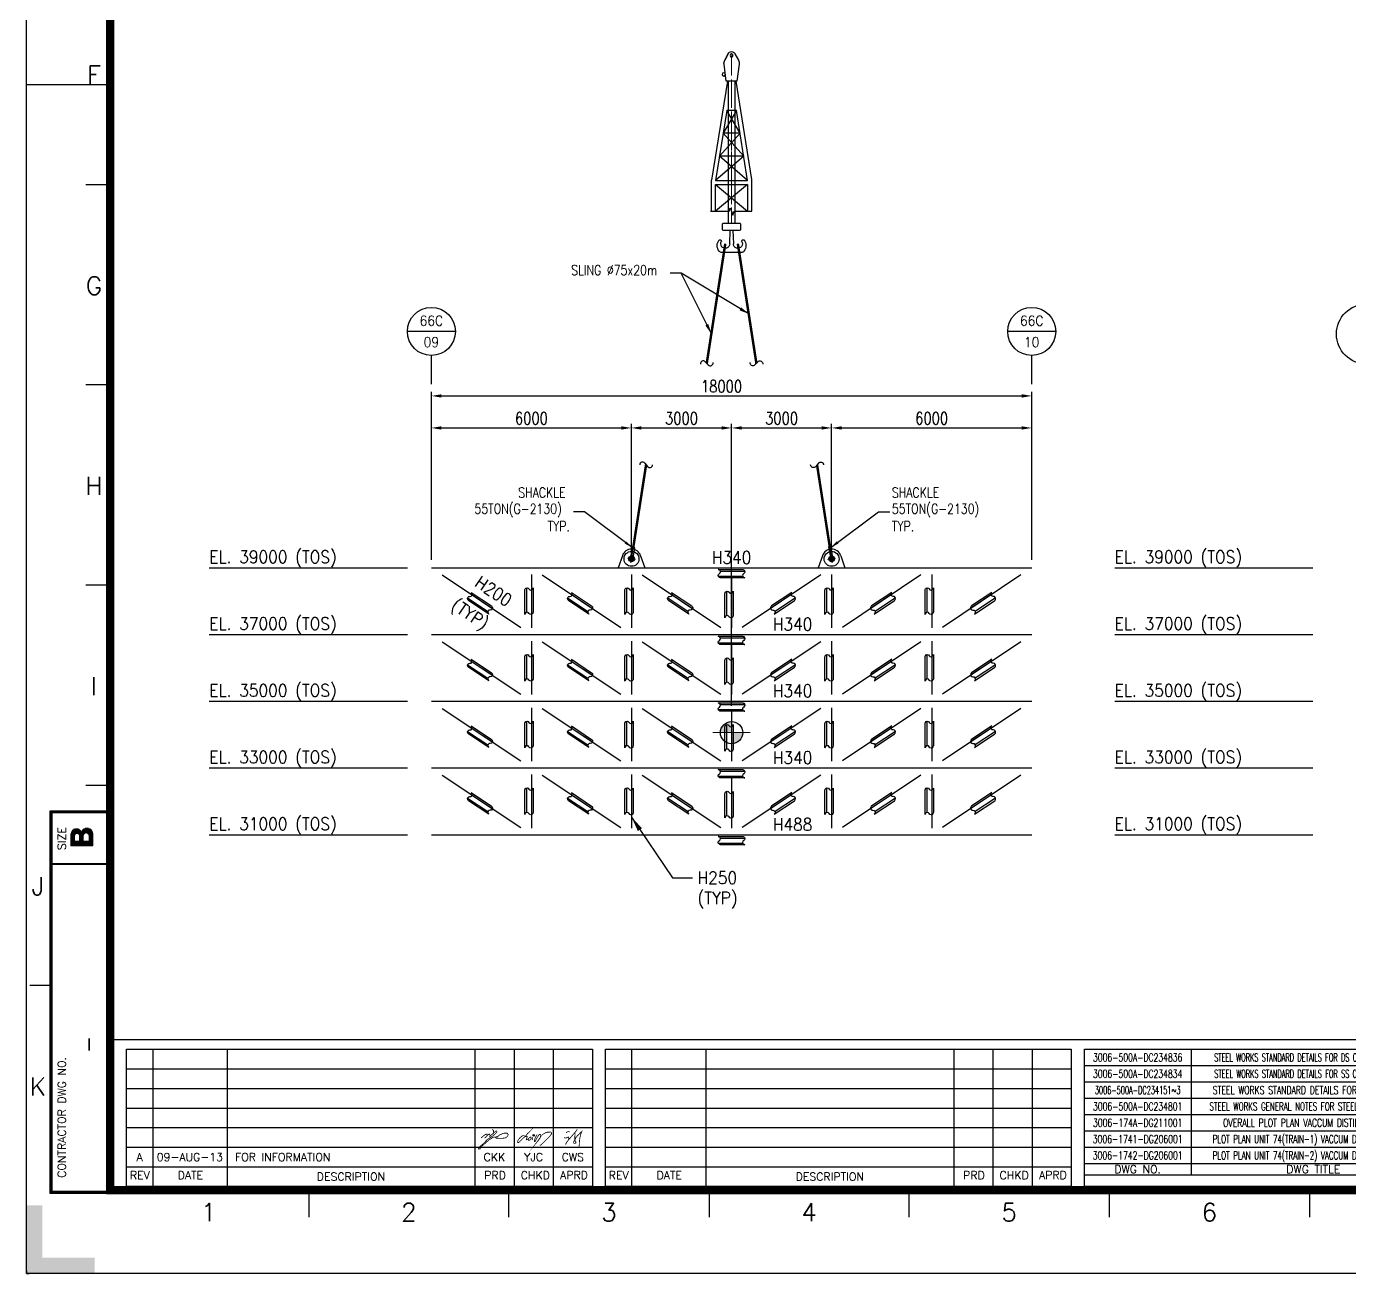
# Model space of a CAD drawing. Header units: metres. Extents: x -85 to 100835, y 0 to 71280.
# Drawn here: x -85 to 39584, y 0 to 37382 of the extents above; entities that cross this region are included whole.
import ezdxf
from ezdxf.enums import TextEntityAlignment as Align

# ---------------------------------------------------------------- set-up
doc = ezdxf.new("R2010")
doc.units = ezdxf.units.M
doc.header["$LTSCALE"] = 1200
for name, pattern in [('CENTER', [2, 1.25, -0.25, 0.25, -0.25]), ('HIDDEN', [0.375, 0.25, -0.125]), ('PHANTOM', [2.5, 1.25, -0.25, 0.25, -0.25, 0.25, -0.25])]:
    doc.linetypes.add(name, pattern=pattern)
doc.layers.get('0').update_dxf_attribs({"color": 8})
for name, color, linetype in [('CDIMEN', 7, 'Continuous'), ('CH', 2, 'Continuous'), ('CO', 7, 'Continuous'), ('CTEXTO', 7, 'Continuous'), ('DETALL', 7, 'Continuous'), ('DIM', 2, 'Continuous'), ('ETBLKA', 7, 'Continuous'), ('FORMAT', 2, 'Continuous'), ('hi', 2, 'HIDDEN'), ('li', 4, 'PHANTOM'), ('PLATAF', 2, 'Continuous'), ('TE', 3, 'Continuous'), ('TEXT', 7, 'Continuous')]:
    doc.layers.add(name, color=color, linetype=linetype)
doc.layers.add('CE', color=1, linetype='CENTER', lineweight=9)
doc.styles.add('ROMANS', font='romans.shx', dxfattribs={"width": 0.8, "height": 360, "bigfont": 'ghs.shx'})
doc.styles.add('romans1', font='ROMANS.SHX', dxfattribs={"width": 0.8, "height": 360})
doc.dimstyles.new('romans1', dxfattribs={"dimscale": 125, "dimtxt": 3, "dimasz": 2.5, "dimexe": 1, "dimexo": 1, "dimgap": 1, "dimtad": 0, "dimdec": 0, "dimtxsty": 'ROMANS', "dimcen": 2.5, "dimclrd": 2, "dimclre": 2, "dimclrt": 3, "dimazin": 0, "dimtfac": 1, "dimtmove": 0, "dimatfit": 3, "dimfxl": 0, "dimtvp": 1, "dimarcsym": 0})
doc.dimstyles.new('romans1$0', dxfattribs={"dimscale": 150, "dimtxt": 3, "dimasz": 2.5, "dimexe": 1, "dimexo": 2, "dimgap": 1, "dimtad": 0, "dimdec": 0, "dimtxsty": 'ROMANS', "dimcen": 2.5, "dimclrd": 2, "dimclre": 2, "dimclrt": 3, "dimazin": 0, "dimtfac": 1, "dimtdec": 0, "dimtmove": 0, "dimatfit": 3, "dimfxl": 0, "dimtvp": 0.85, "dimarcsym": 0})

# ---------------------------------------------------------------- blocks, each defined once
blk = doc.blocks.new('Offshore_HEC')
at = {"lineweight": 25}
for p, q in [((20, 574), (20, 20)), ((20.13, 573.88), (20.13, 20.12)), ((20.25, 573.76), (20.25, 20.25)), ((20.37, 573.64), (20.37, 20.38)), ((20.5, 573.52), (20.5, 20.5)), ((20.63, 573.4), (20.63, 20.62)), ((20.75, 573.28), (20.75, 20.75)), ((20.87, 573.16), (20.87, 20.88)), ((21, 573.04), (21, 21)), ((21.13, 572.8), (21.13, 21.12)), ((21.25, 572.92), (21.25, 21.25)), ((21.37, 572.68), (21.37, 21.38)), ((21.5, 572.56), (21.5, 21.5)), ((21.63, 572.44), (21.63, 21.62)), ((21.75, 572.32), (21.75, 21.75)), ((0, 297), (21.75, 297)), ((14.87, 272), (20.87, 272)), ((20.87, 222), (14.87, 222)), ((14.87, 172), (20.87, 172)), ((14.87, 122), (20.87, 122)), ((20.61, 118.25), (20.61, 118.13)), ((20.63, 118.49), (20.62, 118.37)), ((20.63, 115.53), (5.87, 115.53)), ((5.87, 115.53), (5.87, 20.04)), ((5.99, 20.16), (5.99, 115.41)), ((5.99, 115.41), (20.63, 115.41)), ((20.62, 115.29), (6.12, 115.29)), ((6.12, 115.29), (6.12, 20.29)), ((6.25, 20.42), (6.25, 115.17)), ((6.25, 115.17), (20.61, 115.17)), ((20.61, 115.05), (6.37, 115.05)), ((6.37, 115.05), (6.37, 20.54)), ((12.01, 109.83), (11.1, 109.83)), ((12.17, 109.68), (11.1, 109.68)), ((12.01, 109.68), (11.1, 109.68)), ((12.09, 109.53), (11.1, 109.53)), ((12.01, 109.53), (11.1, 109.53)), ((12.04, 109.38), (11.1, 109.38)), ((12.01, 109.38), (11.1, 109.38)), ((12.01, 109.23), (11.1, 109.23)), ((12.01, 109.23), (11.1, 109.23)), ((12.31, 109.83), (11.13, 109.83)), ((14.55, 109.98), (11.17, 109.98)), ((16.51, 110.13), (11.21, 110.13)), ((13.64, 110.28), (11.27, 110.28)), ((13.56, 110.43), (11.37, 110.43)), ((13.47, 110.58), (11.47, 110.58)), ((13.36, 110.73), (11.59, 110.73)), ((13.15, 110.88), (11.76, 110.88)), ((12.91, 111.03), (12.11, 111.03)), ((14.37, 109.83), (12.97, 109.83)), ((14.27, 109.68), (13.15, 109.68)), ((14.21, 109.53), (13.21, 109.53)), ((14.17, 109.38), (13.25, 109.38)), ((14.13, 109.83), (13.27, 109.83)), ((14.13, 109.68), (13.27, 109.68)), ((14.13, 109.53), (13.27, 109.53)), ((14.13, 109.38), (13.27, 109.38)), ((14.13, 109.23), (13.27, 109.23)), ((14.13, 109.23), (13.27, 109.23)), ((16.47, 110.28), (13.71, 110.28)), ((16.44, 110.43), (13.79, 110.43)), ((16.33, 110.58), (13.86, 110.58)), ((16.22, 110.73), (13.97, 110.73)), ((16.11, 110.88), (14.15, 110.88)), ((15.89, 111.03), (14.34, 111.03)), ((15.53, 111.18), (14.65, 111.18)), ((16.55, 109.98), (15.22, 109.98)), ((16.57, 109.83), (15.43, 109.83)), ((16.59, 109.68), (15.55, 109.68)), ((16.59, 109.53), (15.59, 109.53)), ((16.6, 109.83), (15.66, 109.83)), ((16.6, 109.68), (15.66, 109.68)), ((16.6, 109.53), (15.66, 109.53)), ((16.6, 109.38), (15.66, 109.38)), ((16.6, 109.38), (15.66, 109.38)), ((16.6, 109.23), (15.66, 109.23)), ((16.6, 109.23), (15.66, 109.23)), ((12.01, 109.08), (11.1, 109.08)), ((12.01, 109.08), (11.1, 109.08)), ((12.01, 108.93), (11.1, 108.93)), ((12.01, 108.93), (11.1, 108.93)), ((12.01, 108.78), (11.1, 108.78)), ((12.01, 108.78), (11.1, 108.78)), ((12.01, 108.63), (11.1, 108.63)), ((12.01, 108.63), (11.1, 108.63)), ((12.01, 108.48), (11.1, 108.48)), ((12.01, 108.48), (11.1, 108.48)), ((12.01, 108.33), (11.1, 108.33)), ((12.01, 108.33), (11.1, 108.33)), ((12.01, 108.18), (11.1, 108.18)), ((12.01, 108.18), (11.1, 108.18)), ((12.01, 108.03), (11.1, 108.03)), ((12.01, 108.03), (11.1, 108.03)), ((16.6, 107.88), (11.1, 107.88)), ((16.6, 107.73), (11.1, 107.73)), ((16.6, 107.58), (11.1, 107.58)), ((16.6, 107.43), (11.1, 107.43)), ((16.6, 107.28), (11.1, 107.28)), ((16.6, 107.13), (11.1, 107.13)), ((16.6, 106.98), (11.1, 106.98)), ((14.13, 109.08), (13.27, 109.08)), ((14.13, 109.08), (13.27, 109.08)), ((14.13, 108.93), (13.27, 108.93)), ((14.13, 108.93), (13.27, 108.93)), ((14.13, 108.78), (13.27, 108.78)), ((14.13, 108.78), (13.27, 108.78)), ((14.13, 108.63), (13.27, 108.63)), ((14.13, 108.63), (13.27, 108.63)), ((14.13, 108.48), (13.27, 108.48)), ((14.13, 108.48), (13.27, 108.48)), ((14.13, 108.33), (13.27, 108.33)), ((14.13, 108.33), (13.27, 108.33)), ((14.13, 108.18), (13.27, 108.18)), ((14.13, 108.18), (13.27, 108.18)), ((14.13, 108.03), (13.27, 108.03)), ((14.13, 108.03), (13.27, 108.03)), ((16.6, 109.08), (15.66, 109.08)), ((16.6, 109.08), (15.66, 109.08)), ((16.6, 108.93), (15.66, 108.93)), ((16.6, 108.93), (15.66, 108.93)), ((16.6, 108.78), (15.66, 108.78)), ((16.6, 108.78), (15.66, 108.78)), ((16.6, 108.63), (15.66, 108.63)), ((16.6, 108.63), (15.66, 108.63)), ((16.6, 108.48), (15.66, 108.48)), ((16.6, 108.33), (15.66, 108.33)), ((16.6, 108.33), (15.66, 108.33)), ((16.6, 108.18), (15.66, 108.18)), ((16.6, 108.18), (15.66, 108.18)), ((16.6, 108.03), (15.66, 108.03)), ((16.6, 108.03), (15.66, 108.03)), ((0.87, 72), (5.87, 72)), ((21.75, 58.46), (819.32, 58.46)), ((31.54, 56.02), (31.54, 21.75)), ((50.11, 56.02), (50.11, 21.75)), ((112.03, 56.02), (112.03, 21.75)), ((121.82, 56.02), (121.82, 21.75)), ((131.61, 56.02), (131.61, 21.75)), ((151.19, 56.02), (151.19, 21.75)), ((169.76, 56.02), (169.76, 21.75)), ((231.67, 56.02), (231.67, 21.75)), ((241.46, 56.02), (241.46, 21.75)), ((251.25, 56.02), (251.25, 21.75)), ((290.98, 56.02), (290.98, 24.62)), ((25.01, 51.13), (141.4, 51.13)), ((144.66, 51.12), (261.05, 51.12)), ((264.31, 51.94), (439.8, 51.94)), ((264.31, 47.86), (439.8, 47.86)), ((25.01, 46.23), (141.4, 46.23)), ((144.66, 46.23), (261.05, 46.23)), ((264.31, 43.78), (439.8, 43.78)), ((25.01, 41.33), (141.4, 41.33)), ((144.66, 41.33), (261.05, 41.33)), ((264.31, 39.7), (439.8, 39.7)), ((25.01, 36.44), (141.4, 36.44)), ((144.66, 36.44), (261.05, 36.44)), ((264.31, 35.62), (439.8, 35.62)), ((25.01, 31.54), (141.4, 31.54)), ((144.66, 31.54), (261.05, 31.54)), ((264.31, 31.54), (439.8, 31.54)), ((25.01, 26.65), (141.4, 26.65)), ((144.66, 26.65), (261.05, 26.65)), ((264.31, 27.46), (439.8, 27.46)), ((20.62, 23.53), (20.62, 23.66)), ((20.62, 23.28), (20.62, 23.4)), ((264.31, 24.62), (439.8, 24.62)), ((5.87, 20.04), (20.62, 20.04)), ((20.62, 20.16), (5.99, 20.16)), ((6.12, 20.29), (20.62, 20.29)), ((20.62, 20.42), (6.25, 20.42)), ((6.37, 20.54), (20.62, 20.54)), ((20, 20), (821, 20)), ((20.13, 20.12), (820.88, 20.12)), ((20.25, 20.25), (820.76, 20.25)), ((20.37, 20.38), (820.64, 20.38)), ((20.5, 20.5), (820.52, 20.5)), ((20.63, 20.62), (820.4, 20.62)), ((20.75, 20.75), (820.28, 20.75)), ((20.87, 20.88), (820.16, 20.88)), ((21, 21), (820.04, 21)), ((21.13, 21.12), (819.92, 21.12)), ((21.25, 21.25), (819.8, 21.25)), ((21.37, 21.38), (819.68, 21.38)), ((21.5, 21.5), (819.56, 21.5)), ((21.63, 21.62), (819.44, 21.62)), ((21.75, 21.75), (819.32, 21.75)), ((70.54, 20.07), (70.54, 14.07)), ((120.54, 14.07), (120.54, 20.07)), ((170.54, 20.07), (170.54, 14.07)), ((220.54, 14.07), (220.54, 20.07)), ((270.54, 20.07), (270.54, 14.07)), ((320.54, 20.07), (320.54, 14.07))]:
    blk.add_line(p, q, dxfattribs=at)
for points in [[(0, 0), (0, 594), (841, 594), (841, 0)], [(264.31, 21.74), (264.31, 56.02), (439.8, 56.02), (439.8, 21.74)]]:
    blk.add_lwpolyline(points, close=True, dxfattribs=at)
at = {"lineweight": 20}
for points in [[(16.6, 106.83), (11.1, 106.83), (11.1, 109.73), (11.23, 110.21), (11.5, 110.64), (11.71, 110.86), (11.93, 110.99), (12.28, 111.07), (12.71, 111.07), (12.89, 111.04), (13.33, 110.78), (13.49, 110.56), (13.67, 110.21), (13.91, 110.7), (14.45, 111.12), (14.91, 111.26), (15.26, 111.26), (15.74, 111.12), (16.09, 110.91), (16.44, 110.42), (16.57, 109.92), (16.6, 109.35), (16.6, 106.83)], [(13.27, 108.01), (12.01, 108.01), (12.01, 109.24), (12.07, 109.48), (12.2, 109.73), (12.41, 109.92), (12.71, 109.94), (12.93, 109.86), (13.14, 109.7), (13.22, 109.48), (13.27, 109.24), (13.27, 108.01)], [(15.66, 108.01), (14.13, 108.01), (14.13, 109.22), (14.19, 109.48), (14.32, 109.78), (14.48, 109.94), (14.81, 110.08), (15.09, 110.02), (15.31, 109.94), (15.53, 109.73), (15.66, 109.35), (15.66, 108.01)], [(5.87, 102.16), (20.12, 102.16), (20.12, 102.28), (5.87, 102.28), (5.87, 102.41), (20.12, 102.41)]]:
    blk.add_lwpolyline(points, dxfattribs=at)
at = {"lineweight": 25}
for points in [[(141.4, 21.75), (25.01, 21.75), (25.01, 56.02), (141.4, 56.02)], [(141.4, 56.02), (141.4, 21.75)], [(261.05, 21.75), (144.66, 21.75), (144.66, 56.02), (261.05, 56.02)], [(261.05, 56.02), (261.05, 21.75)]]:
    blk.add_lwpolyline(points, dxfattribs=at)
at = {"lineweight": 9}
for points in [[(0, 17), (4, 17), (0, 0), (4, 4)], [(4, 4), (17, 4), (0, 0), (17, 0)]]:
    blk.add_solid(points, dxfattribs=at)
at = {"layer": 'ETBLKA'}
for p, q in [((0, 0.71), (0, 0)), ((0, 0), (0.71, 0))]:
    blk.add_line(p, q, dxfattribs=at)
at = {"lineweight": 20, "style": 'ROMANS'}
for s, p in [('F', (16.87, 297.16)), ('G', (16.87, 244.5)), ('H', (16.87, 194.5)), ('I', (16.87, 144.5)), ('J', (2.87, 94.5)), ('K', (2.87, 44.5)), ('1', (45.54, 13.07)), ('2', (95.54, 13.07)), ('3', (145.54, 13.07)), ('4', (195.54, 13.07)), ('5', (245.54, 13.07)), ('6', (295.54, 13.07))]:
    blk.add_text(s, height=4.5, dxfattribs=at).set_placement(p, align=Align.CENTER)
for s, p in [('SIZE', (9.82, 108.65)), ('CONTRACTOR DWG NO.', (9.82, 39))]:
    blk.add_text(s, height=2, rotation=90, dxfattribs=at).set_placement(p, align=Align.CENTER)
at = {"lineweight": -3, "style": 'ROMANS'}
for s, p in [('DWG NO.', (277.64, 26.04)), ('DWG TITLE', (321.52, 26.04)), ('DESCRIPTION', (81.07, 24.2)), ('DESCRIPTION', (200.72, 24.2))]:
    blk.add_text(s, height=2, dxfattribs=at).set_placement(p, align=Align.MIDDLE_CENTER)
for s, p in [('REV', (28.33, 23.56)), ('DATE', (40.97, 23.56)), ('PRD', (117.08, 23.56)), ('CHKD', (127.14, 23.56)), ('APRD', (136.81, 23.61)), ('REV', (147.98, 23.56)), ('DATE', (160.61, 23.56)), ('PRD', (236.73, 23.56)), ('CHKD', (246.78, 23.56)), ('APRD', (256.46, 23.61))]:
    blk.add_text(s, height=2, dxfattribs=at).set_placement(p, align=Align.CENTER)
at = {"layer": 'TEXT', "color": 7, "style": 'ROMANS'}
blk.add_text('-', height=3.9, rotation=90, dxfattribs=at).set_placement((15.43, 57.21), align=Align.MIDDLE)
blk = doc.blocks.new('A$C22C75401')
at = {"layer": 'PLATAF'}
for p, q in [((-267, 0), (319, 0)), ((-319, -120), (267, -120))]:
    blk.add_line(p, q, dxfattribs=at)
blk.add_lwpolyline([(318, -160), (-267, -160, -0.066855), (-293, -151, -0.617571), (-293, -60, 0.618498), (-293, 31, 0.06861), (-319, 40), (267, 40, -0.066855), (293, 31, -0.617571), (293, -60, 0.618498), (293, -151, 0.06861), (319, -160)], format="xyb", dxfattribs=at)
blk = doc.blocks.new('aard-R1')
at = {"layer": 'CDIMEN', "linetype": 'ByBlock'}
blk.add_solid([(3, 0.5), (3, -0.5), (0, 0)], dxfattribs=at)
blk = doc.blocks.new('COG')
at = {"layer": 'CH', "linetype": 'Continuous'}
h = blk.add_hatch(color=7, dxfattribs=at)
h.paths.add_polyline_path([(0, 0), (0, 2.78, 0.414214), (-2.78, 0)])
h.paths.add_polyline_path([(2.78, 0), (0, 0), (0, -2.78, 0.414214)])
at = {"layer": 'CE'}
for p, q in [((0, 4.66), (0, -4.66)), ((-4.66, 0), (4.66, 0))]:
    blk.add_line(p, q, dxfattribs=at)
at = {"layer": 'CH', "color": 2, "linetype": 'Continuous'}
blk.add_circle((0, 0), 2.78, dxfattribs=at)
blk = doc.blocks.new('A$C10A02D63')
at = {"layer": 'TE', "color": 4}
for p, q in [((303, 1609), (303, 1263)), ((1271, 1647), (340, 1647)), ((1309, 1263), (1309, 1609)), ((340, 1225), (1271, 1225)), ((730, 1225), (706, 482)), ((906, 482), (881, 1225)), ((256, 0), (1355, 0))]:
    blk.add_line(p, q, dxfattribs=at)
for centre, radius, start, end in [((340, 1609), 37.5, 90, 180), ((1271, 1609), 37.5, 0, 90), ((340, 1263), 37.5, 180, 270), ((1271, 1263), 37.5, 270, 0), ((501, 386), 503, 140.14189, 219.10969), ((256, 188), 188, 219.10969, 270), ((152, 622), 94.3, 7.70101, 113.20669), ((453, 490), 253, 145.13125, 358.09773), ((1159, 490), 253, 181.90227, 34.86875), ((1355, 188), 188, 270, 320.89031), ((1460, 622), 94.3, 66.79331, 172.29899), ((1111, 386), 503, 320.89031, 39.85811)]:
    blk.add_arc(centre, radius, start, end, dxfattribs=at)
blk = doc.blocks.new('550-56J')
at = {"layer": 'CE', "color": 1}
blk.add_line((-25369, 49924), (-20073, 39501), dxfattribs=at)
at = {"layer": 'CH', "color": 4}
for p, q in [((-25657, 49927), (-25663, 49375)), ((-25202, 50159), (-24752, 49838)), ((-24777, 48058), (-22488, 40957)), ((-24211, 48345), (-19802, 42279)), ((-23299, 44451), (-22169, 45025)), ((-22763, 42788), (-21142, 43612)), ((-18747, 40203), (-19802, 42279)), ((-22458, 40884), (-21426, 38852))]:
    blk.add_line(p, q, dxfattribs=at)
blk.add_lwpolyline([(-24843, 48024), (-24144, 48379), (-24570, 49596, 0.154953), (-24752, 49838), (-25202, 50159, 0.605815), (-25657, 49927), (-25663, 49375, 0.154953), (-25575, 49085)], format="xyb", close=True, dxfattribs=at)
for points in [[(-23823, 46075), (-23172, 46406), (-20058, 42121), (-22198, 41034), (-23823, 46075), (-23172, 46406)], [(-23823, 46075), (-22169, 45025), (-22763, 42788), (-20058, 42121)], [(-22198, 41034), (-21142, 43612), (-23299, 44451), (-23172, 46406)], [(-19015, 40068), (-19922, 41854), (-22062, 40767), (-21158, 38987)], [(-19922, 41854), (-21153, 38990)], [(-22062, 40767), (-19016, 40071), (-19018, 40067)]]:
    blk.add_lwpolyline(points, dxfattribs=at)
at = {"layer": 'CH'}
blk.add_lwpolyline([(-18674, 40240), (-19925, 39609), (-20104, 39790), (-20042, 39213), (-20266, 39437), (-21453, 38838)], dxfattribs=at)
at = {"layer": 'CH', "color": 4}
for centre, radius in [((-25369, 49924), 116), ((-24204, 48921), 123)]:
    blk.add_circle(centre, radius, dxfattribs=at)
blk.add_arc((-22012, 41111), 500, 197.86664, 206.93769, dxfattribs=at)
blk = doc.blocks.new('A$C4EE829F4')
at = {"layer": 'CE'}
blk.add_line((1148, 9622), (1148, 1647), dxfattribs=at)
at = {"layer": 'TE', "color": 4}
for p, q in [((961, 9622), (961, 1647)), ((1336, 9622), (1336, 1647))]:
    blk.add_line(p, q, dxfattribs=at)
at = {"layer": 'CH', "extrusion": (0, 0, -1), "xscale": -0.7500000000034855, "yscale": 0.750000000003638, "zscale": -0.7500000000034855, "rotation": 26.93768600270917}
blk.add_blockref('550-56J', (-1148, -30929), dxfattribs=at)
at = {"layer": 'CO'}
blk.add_blockref('A$C10A02D63', (342, 0), dxfattribs=at)
blk = doc.blocks.new('2s22')
at = {"layer": 'CO'}
blk.add_line((-0.16, -0.25), (0.16, 0.25), dxfattribs=at)
for centre, start, end in [((-0.16, 0.45), 327.8636, 110), ((0.16, -0.45), 147.8636, 290)]:
    blk.add_arc(centre, 0.375, start, end, dxfattribs=at)
blk = doc.blocks.new('A$C4E3A1E10')
at = {"layer": 'CE'}
for p, q in [((0, 431), (0, -122)), ((122, 0), (-122, 0))]:
    blk.add_line(p, q, dxfattribs=at)
at = {"layer": 'hi', "color": 4}
blk.add_circle((0, 0), 34.9, dxfattribs=at)
at = {"layer": 'hi', "color": 4, "extrusion": (0, 0, -1)}
blk.add_ellipse((0, 341), major_axis=(0, 39.8), ratio=0.837061, start_param=1.570796, end_param=4.712389, dxfattribs=at)
at = {"layer": 'li'}
for p, q in [((-33, 341), (-33, 100)), ((33, 341), (33, 100))]:
    blk.add_line(p, q, dxfattribs=at)
blk.add_lwpolyline([(-52, -30), (0, -60), (52, -30), (52, 30), (0, 60), (-52, 30)], close=True, dxfattribs=at)
blk.add_circle((0, 0), 52.4, dxfattribs=at)
for centre, radius, start, end in [((0, 0), 72.3, 137.5089, 42.4911), ((-109, 100), 76.2, 317.5089, 0), ((109, 100), 76.2, 180, 222.4911)]:
    blk.add_arc(centre, radius, start, end, dxfattribs=at)
blk.add_ellipse((0, 341), major_axis=(0, -39.8), ratio=0.837061, start_param=1.570796, end_param=4.712389, dxfattribs=at)
blk = doc.blocks.new('*D44')
at = {"layer": 'CDIMEN', "lineweight": -2, "ltscale": 0.1, "transparency": 16777216}
for p, q in [((18055, 21663), (18055, 25467)), ((21055, 17014), (21055, 25467)), ((18355, 25347), (20755, 25347))]:
    blk.add_line(p, q, dxfattribs=at)
at = {"layer": 'CDIMEN', "ltscale": 0.1, "transparency": 16777216}
for points in [[(18355, 25397), (18355, 25297), (18055, 25347)], [(20755, 25397), (20755, 25297), (21055, 25347)]]:
    blk.add_solid(points, dxfattribs=at)
at = {"layer": 'DEFPOINTS', "color": 0, "ltscale": 0.1, "transparency": 16777216}
for p in [(21055, 25347), (18055, 21423), (21055, 16774)]:
    blk.add_point(p, dxfattribs=at)
at = {"layer": 'CDIMEN', "ltscale": 0.1, "transparency": 16777216, "insert": (19555, 25635), "char_height": 360, "attachment_point": 5, "style": 'romans1'}
blk.add_mtext('3000', dxfattribs=at)
blk = doc.blocks.new('*D43')
at = {"layer": 'CDIMEN', "lineweight": -2, "ltscale": 0.1, "transparency": 16777216}
for p, q in [((12055, 21395), (12055, 26427)), ((12355, 26307), (29755, 26307)), ((30055, 21395), (30055, 26427))]:
    blk.add_line(p, q, dxfattribs=at)
at = {"layer": 'CDIMEN', "ltscale": 0.1, "transparency": 16777216}
for points in [[(12355, 26357), (12355, 26257), (12055, 26307)], [(29755, 26357), (29755, 26257), (30055, 26307)]]:
    blk.add_solid(points, dxfattribs=at)
at = {"layer": 'DEFPOINTS', "color": 0, "ltscale": 0.1, "transparency": 16777216}
for p in [(30055, 26307), (12055, 21155), (30055, 21155)]:
    blk.add_point(p, dxfattribs=at)
at = {"layer": 'CDIMEN', "ltscale": 0.1, "transparency": 16777216, "insert": (20755, 26595), "char_height": 360, "attachment_point": 5, "style": 'romans1'}
blk.add_mtext('18000', dxfattribs=at)
blk = doc.blocks.new('*D45')
at = {"layer": 'CDIMEN', "lineweight": -2, "ltscale": 0.1, "transparency": 16777216}
for p, q in [((12055, 21395), (12055, 25467)), ((18055, 21663), (18055, 25467)), ((12355, 25347), (17755, 25347))]:
    blk.add_line(p, q, dxfattribs=at)
at = {"layer": 'CDIMEN', "ltscale": 0.1, "transparency": 16777216}
for points in [[(12355, 25397), (12355, 25297), (12055, 25347)], [(17755, 25397), (17755, 25297), (18055, 25347)]]:
    blk.add_solid(points, dxfattribs=at)
at = {"layer": 'DEFPOINTS', "color": 0, "ltscale": 0.1, "transparency": 16777216}
for p in [(18055, 25347), (18055, 21423), (12055, 21155)]:
    blk.add_point(p, dxfattribs=at)
at = {"layer": 'CDIMEN', "ltscale": 0.1, "transparency": 16777216, "insert": (15055, 25635), "char_height": 360, "attachment_point": 5, "style": 'romans1'}
blk.add_mtext('6000', dxfattribs=at)
blk = doc.blocks.new('*D46')
at = {"layer": 'CDIMEN', "lineweight": -2, "ltscale": 0.1, "transparency": 16777216}
for p, q in [((21055, 21395), (21055, 25467)), ((24055, 21663), (24055, 25467)), ((21355, 25347), (23755, 25347))]:
    blk.add_line(p, q, dxfattribs=at)
at = {"layer": 'CDIMEN', "ltscale": 0.1, "transparency": 16777216}
for points in [[(21355, 25397), (21355, 25297), (21055, 25347)], [(23755, 25397), (23755, 25297), (24055, 25347)]]:
    blk.add_solid(points, dxfattribs=at)
at = {"layer": 'DEFPOINTS', "color": 0, "ltscale": 0.1, "transparency": 16777216}
for p in [(24055, 25347), (24055, 21423), (21055, 21155)]:
    blk.add_point(p, dxfattribs=at)
at = {"layer": 'CDIMEN', "ltscale": 0.1, "transparency": 16777216, "insert": (22555, 25635), "char_height": 360, "attachment_point": 5, "style": 'romans1'}
blk.add_mtext('3000', dxfattribs=at)
blk = doc.blocks.new('*D47')
at = {"layer": 'CDIMEN', "lineweight": -2, "ltscale": 0.1, "transparency": 16777216}
for p, q in [((24055, 21663), (24055, 25467)), ((30055, 21395), (30055, 25467)), ((24355, 25347), (29755, 25347))]:
    blk.add_line(p, q, dxfattribs=at)
at = {"layer": 'CDIMEN', "ltscale": 0.1, "transparency": 16777216}
for points in [[(24355, 25397), (24355, 25297), (24055, 25347)], [(29755, 25397), (29755, 25297), (30055, 25347)]]:
    blk.add_solid(points, dxfattribs=at)
at = {"layer": 'DEFPOINTS', "color": 0, "ltscale": 0.1, "transparency": 16777216}
for p in [(30055, 25347), (24055, 21423), (30055, 21155)]:
    blk.add_point(p, dxfattribs=at)
at = {"layer": 'CDIMEN', "ltscale": 0.1, "transparency": 16777216, "insert": (27055, 25635), "char_height": 360, "attachment_point": 5, "style": 'romans1'}
blk.add_mtext('6000', dxfattribs=at)
blk = doc.blocks.new('A$C32B145BB')
at = {"layer": 'TEXT', "style": 'ROMANS'}
for s, width, p in [('3006-500A-DC234836', 0.7, (2000, -306)), ('STEEL WORKS STANDARD DETAILS FOR DS COMBINATION (GB)', 0.6, (8581, -306)), ('3006-500A-DC234935', 0.6, (15213, -306)), ('STEEL WORKS STANDARD DETAILS FOR DS CONNECTION (GB)', 0.6, (21743, -306)), ('3006-500A-DC234834', 0.7, (2000, -918)), ('STEEL WORKS STANDARD DETAILS FOR SS COMBINATION (GB)', 0.6, (8581, -918)), ('3006-500A-DC234934', 0.6, (15213, -918)), ('STEEL WORKS STANDARD DETAILS FOR SSE CONNECTION (GB)', 0.6, (21743, -918)), ('3006-500A-DC234151~3', 0.6, (2000, -1530)), ('STEEL WORKS STANDARD DETAILS FOR FIREPROOFING', 0.7, (8581, -1530)), ('3006-500A-DC234932', 0.6, (15213, -1530)), ('STEEL WORKS STANDARD DETAILS FOR SS CONNECTION (GB)', 0.6, (21743, -1530)), ('STEEL WORKS GENERAL NOTES FOR STEEL STRUCTURE(GB)', 0.65, (8581, -2142)), ('STEEL WORKS STANDARD DETAILS FOR EMS CONNECTION (GB)', 0.6, (21743, -2142)), ('3006-500A-DC234801', 0.7, (2000, -2142)), ('3006-500A-DC234928~29', 0.6, (15213, -2142)), ('3006-174A-DG211001', 0.7, (2000, -2754)), ('OVERALL PLOT PLAN VACCUM DISTILLATION UNIT', 0.7, (8581, -2754)), ('3006-500A-DC234923~24', 0.6, (15213, -2754)), ('STEEL WORKS STANDARD DETAILS FOR EMT CONNECTION (GB)', 0.6, (21743, -2754)), ('3006-1741-DG206001', 0.7, (2000, -3365)), ('PLOT PLAN UNIT 74(TRAIN-1) VACCUM DISTILLATION UNIT', 0.65, (8581, -3365)), ('3006-500A-DC234921~22', 0.6, (15213, -3365)), ('STEEL WORKS STANDARD DETAILS FOR EM CONNECTION (GB)', 0.6, (21743, -3365)), ('3006-1742-DG206001', 0.7, (2000, -3977)), ('PLOT PLAN UNIT 74(TRAIN-2) VACCUM DISTILLATION UNIT', 0.65, (8581, -3977)), ('3006-500A-DC234837', 0.6, (15213, -3977)), ('STEEL WORKS STANDARD DETAILS FOR SR AND ARL CONNECTION (GB)', 0.55, (21743, -3977))]:
    blk.add_text(s, height=300, dxfattribs=dict(at, width=width)).set_placement(p, align=Align.MIDDLE_CENTER)

msp = doc.modelspace()

# ---------------------------------------------------------------- hatches: boundary and pattern name
at = {"layer": 'CTEXTO'}
msp.add_hatch(color=256, dxfattribs=at).paths.add_polyline_path([(15103.3, 4142.5, 1), (15144.8, 4142.5, 1)])

# ---------------------------------------------------------------- linework, layer by layer
at = {"layer": 'CDIMEN'}
for p, q in [((18055.5, 13679.7), (19285.5, 11864)), ((19285.5, 11864), (19885.5, 11864))]:
    msp.add_line(p, q, dxfattribs=at)
at = {"layer": 'CO', "color": 3, "const_width": 74}
for points in [[(20311.6, 27283.1), (20867.3, 30869.6)], [(21799.4, 27283.1), (21243.7, 30869.6)], [(18101.7, 21721), (18492.1, 24240.6)], [(24009.3, 21721), (23618.9, 24240.6)]]:
    msp.add_lwpolyline(points, dxfattribs=at)
at = {"layer": 'CTEXTO', "const_width": 24, "flags": 128}
for points in [[(14854.4, 4130), (14811, 4133.3), (14764.3, 4120.4), (14732.1, 4083.4), (14696.7, 4052.9), (14659.7, 3999.8), (14642, 3961.2), (14642, 3929), (14675.8, 3929), (14717.6, 3970.8), (14772.3, 4020.7), (14807.7, 4059.3), (14893, 4134.9), (14939.7, 4194.4), (14971.9, 4224.9), (14879.8, 4123.1), (14801.5, 4052.4), (14788.4, 4038.2), (14771.3, 4019.8), (14815.3, 4064.9), (14854.8, 4100.6), (14907.6, 4110.3), (14931.7, 4105.9), (14910.4, 4040.5), (14894.4, 4000.4), (14895.4, 4002.9), (14929.2, 4017.5), (14960.8, 4038), (14965.5, 3997), (14998.7, 3997), (15044.5, 4028.5), (15047.6, 4063.3), (15042.9, 4086.9), (15020.8, 4086.9), (14998.7, 4072.7), (14981.3, 4064.8), (14960.8, 4038)], [(13543.8, 4062.3), (13602.6, 4113.9), (13634.1, 4138.2), (13654.2, 4156.9), (13674.3, 4168.3), (13703, 4176.9), (13718.7, 4176.9), (13718.7, 4176.9), (13721.6, 4145.4), (13720.2, 4123.9), (13692.9, 4093.8), (13672.8, 4076.6), (13652.8, 4059.4), (13652.8, 4059.4), (13697.7, 4099.1), (13710.5, 4113.2), (13720.6, 4129.9), (13750.3, 4155.4), (13767.5, 4172.6), (13797.6, 4182.7), (13797.6, 4182.7), (13797.6, 4182.7), (13807.7, 4162.6), (13812, 4145.4), (13810.5, 4126.8), (13809.1, 4108.1), (13837.8, 4139.7), (13866.5, 4164), (13892.3, 4187), (13908.1, 4194.1), (13926.7, 4217.1), (13946.8, 4234.3), (13969.8, 4262.9), (13992.7, 4268.7), (14011.3, 4273), (14011.3, 4273), (14011.3, 4273), (14024.3, 4241.4), (14024.3, 4241.4), (13972.6, 4191.3), (13895.2, 4123.9), (13837.8, 4088.1), (13776.1, 4043.6), (13715.9, 4002.1), (13674.3, 3957.6), (13637, 3916.1), (13575.3, 3860.2), (13522.2, 3818.6), (13490.7, 3785.6), (13474.9, 3761.2), (13466.3, 3736.9), (13466.3, 3736.9), (13513.1, 3739.2), (13527.6, 3763.4), (13548.5, 3802), (13583.9, 3830.9), (13648.3, 3885.6), (13686.9, 3921), (13707.8, 3943.5), (13743.2, 3967.6), (13780.2, 3999.8), (13804.4, 4020.7), (13857.5, 4051.2), (13881.6, 4073.8), (13920.2, 4086.6), (13950.8, 4091.5), (14023.2, 4097.9), (14047.4, 4110.8), (14082.8, 4141.3), (14119.8, 4168.7), (14160, 4175.1), (14206.7, 4204), (14271.1, 4207.3), (14325.8, 4207.3), (14358, 4165.4), (14340.3, 4122), (14292, 4070.5), (14214.8, 4056.1), (14131.1, 4051.2), (14053.8, 4056.1), (13995.9, 4059.3), (13967, 4092.9)], [(13878.4, 4326.3), (13917, 4282.8), (13914.9, 4202.5)], [(15227.7, 4164.3), (15188.2, 4107.5), (15170.8, 4064.8), (15151.9, 4017.5), (15145.5, 3960.7), (15166.1, 3952.8), (15197.7, 4022.2), (15224.5, 4072.7), (15267.1, 4132.7), (15297.1, 4175.3), (15328.7, 4173.7), (15330.3, 4137.4), (15324, 4082.2), (15290.8, 4023.8), (15213.4, 3932.3), (15320.5, 4076.1), (15391.9, 4167.4), (15466.1, 4214.8), (15523, 4235.3), (15635.1, 4241.6), (15654.1, 4224.2), (15655.6, 4187.9), (15628.8, 4142.2), (15474, 3984.4), (15339.8, 3850.2), (15306.6, 3847.1)], [(15093.4, 4088.5), (15093.4, 4045.9), (15079.2, 4001.7)], [(16050.3, 4092.9), (16056.7, 4061), (16111.7, 4068.7), (16147.3, 4086.5), (16171.5, 4086.5), (16176.4, 4049.3), (16161.8, 3999.2), (16116.6, 3941), (16076.1, 3863.5), (16116.6, 3941), (16161.8, 3999.2), (16364, 4233.5), (16431.9, 4322.4), (16364, 4233.5), (16351.1, 3986.3), (16321.9, 3958.8), (16318.7, 3928.1), (16326.8, 3905.5), (16364, 3903.9), (16388.2, 3915.2), (16388.2, 3937.8), (16375.3, 3968.5), (16351.1, 3986.3), (16393.1, 4080), (16425.4, 4122), (16482, 4175.4), (16527.3, 4223.8), (16567.8, 4261), (16530.6, 4170.5), (16507.9, 4070.3), (16496.6, 3984.7), (16490.1, 3908.7), (16486.9, 3816.6)], [(16092.3, 4222.2), (16155.4, 4257.8), (16197.4, 4246.5)]]:
    msp.add_lwpolyline(points, dxfattribs=at)
at = {"layer": 'CTEXTO', "flags": 128}
msp.add_lwpolyline([(15103.3, 4142.5, -1), (15144.8, 4142.5, -1)], format="xyb", close=True, dxfattribs=at)
at = {"layer": 'DETALL'}
for p, q in [((17780.9, 21517.8), (17655.5, 21154.7)), ((18330.1, 21517.8), (18455.5, 21154.7)), ((23780.9, 21517.8), (23655.5, 21154.7)), ((24330.1, 21517.8), (24455.5, 21154.7))]:
    msp.add_line(p, q, dxfattribs=at)
for centre, radius in [((18055.5, 21422.9), 223.5), ((18055.5, 21422.9), 84.9), ((24055.5, 21422.9), 223.5), ((24055.5, 21422.9), 84.9)]:
    msp.add_circle(centre, radius, dxfattribs=at)
for centre in [(18055.5, 21422.9), (24055.5, 21422.9)]:
    msp.add_arc(centre, 290.5, 19.05991, 160.94009, dxfattribs=at)
at = {"layer": 'DIM'}
for p, q in [((5397.3, 21154.7), (11340.3, 21154.7)), ((32542.2, 21154.7), (38485.1, 21154.7)), ((5397.3, 19154.7), (11340.3, 19154.7)), ((32542.2, 19154.7), (38485.1, 19154.7)), ((5397.3, 17154.7), (11340.3, 17154.7)), ((32542.2, 17154.7), (38485.1, 17154.7)), ((5397.3, 15154.7), (11340.3, 15154.7)), ((32542.2, 15154.7), (38485.1, 15154.7)), ((5397.3, 13154.7), (11340.3, 13154.7)), ((32542.2, 13154.7), (38485.1, 13154.7))]:
    msp.add_line(p, q, dxfattribs=at)
at = {"layer": 'FORMAT'}
for p, q in [((12055.5, 26656.3), (12055.5, 27520.3)), ((30055.5, 26656.3), (30055.5, 27520.3))]:
    msp.add_line(p, q, dxfattribs=at)
for points in [[(12775.5, 28240.3), (11335.5, 28240.3)], [(30775.5, 28240.3), (29335.5, 28240.3)]]:
    msp.add_lwpolyline(points, dxfattribs=at)
for centre, radius in [((12055.5, 28240.3), 720), ((30055.5, 28240.3), 720), ((40091.6, 28163), 900)]:
    msp.add_circle(centre, radius, dxfattribs=at)
at = {"layer": 'PLATAF', "linetype": 'Continuous'}
for p, q in [((12055.5, 21154.7), (30055.5, 21154.7)), ((12055.5, 19154.7), (30055.5, 19154.7)), ((12055.5, 17154.7), (30055.5, 17154.7)), ((12055.5, 15154.7), (30055.5, 15154.7)), ((12055.5, 13154.7), (30055.5, 13154.7))]:
    msp.add_line(p, q, dxfattribs=at)
at = {"layer": 'PLATAF', "ltscale": 0.1}
for points in [[(12378.1, 20939.7), (14732.9, 19369.8)], [(15055.5, 20954.7), (15055.5, 19354.7)], [(15378.1, 20939.7), (17732.9, 19369.8)], [(18055.5, 20954.7), (18055.5, 19354.7)], [(18378.1, 20939.7), (20732.9, 19369.8)], [(21055.5, 20854.7), (21055.5, 19354.7)], [(23732.9, 20939.7), (21378.1, 19369.8)], [(24055.5, 20954.7), (24055.5, 19354.7)], [(26732.9, 20939.7), (24378.1, 19369.8)], [(27055.5, 20954.7), (27055.5, 19354.7)], [(29732.9, 20939.7), (27378.1, 19369.8)], [(12378.1, 18939.7), (14732.9, 17369.8)], [(15055.5, 18954.7), (15055.5, 17354.7)], [(15378.1, 18939.7), (17732.9, 17369.8)], [(18055.5, 18954.7), (18055.5, 17354.7)], [(18378.1, 18939.7), (20732.9, 17369.8)], [(21055.5, 18854.7), (21055.5, 17354.7)], [(23732.9, 18939.7), (21378.1, 17369.8)], [(24055.5, 18954.7), (24055.5, 17354.7)], [(26732.9, 18939.7), (24378.1, 17369.8)], [(27055.5, 18954.7), (27055.5, 17354.7)], [(29732.9, 18939.7), (27378.1, 17369.8)], [(12378.1, 16939.7), (14732.9, 15369.8)], [(15055.5, 16954.7), (15055.5, 15354.7)], [(15378.1, 16939.7), (17732.9, 15369.8)], [(18055.5, 16954.7), (18055.5, 15354.7)], [(18378.1, 16939.7), (20732.9, 15369.8)], [(21055.5, 16854.7), (21055.5, 15354.7)], [(23732.9, 16939.7), (21378.1, 15369.8)], [(24055.5, 16954.7), (24055.5, 15354.7)], [(26732.9, 16939.7), (24378.1, 15369.8)], [(27055.5, 16954.7), (27055.5, 15354.7)], [(29732.9, 16939.7), (27378.1, 15369.8)], [(12378.1, 14939.7), (14732.9, 13369.8)], [(15055.5, 14954.7), (15055.5, 13354.7)], [(15378.1, 14939.7), (17732.9, 13369.8)], [(18055.5, 14954.7), (18055.5, 13354.7)], [(18378.1, 14939.7), (20732.9, 13369.8)], [(21055.5, 14854.7), (21055.5, 13354.7)], [(23732.9, 14939.7), (21378.1, 13369.8)], [(24055.5, 14954.7), (24055.5, 13354.7)], [(26732.9, 14939.7), (24378.1, 13369.8)], [(27055.5, 14954.7), (27055.5, 13354.7)], [(29732.9, 14939.7), (27378.1, 13369.8)]]:
    msp.add_lwpolyline(points, dxfattribs=at)

# ---------------------------------------------------------------- block references
at = {"yscale": 225.0000000000001, "zscale": 225.0000000000001}
for p, xscale, rotation in [((20311.6, 27283.1), 225.0000000000001, 256.8272291968257), ((21799.4, 27283.1), -225.0000000000001, 103.1727708031743), ((18492.1, 24240.6), 225.0000000000001, 250.6321635297053), ((23618.9, 24240.6), -225.0000000000001, 109.3678364702946)]:
    msp.add_blockref('2s22', p, dxfattribs=dict(at, xscale=xscale, rotation=rotation))
at = {"rotation": 351.192326449238}
msp.add_blockref('A$C4E3A1E10', (18055.5, 21422.9), dxfattribs=at)
at = {"xscale": -1, "rotation": 8.80767355076203}
msp.add_blockref('A$C4E3A1E10', (24055.5, 21422.9), dxfattribs=at)
at = {"xscale": 0.8, "yscale": 0.8, "zscale": 0.8}
msp.add_blockref('A$C32B145BB', (31632.2, 6722), dxfattribs=at)
at = {"layer": 'CDIMEN', "xscale": 149.9999999999931, "yscale": 149.9999999999931, "zscale": 149.9999999999931, "rotation": 304.1139052144267}
msp.add_blockref('aard-R1', (18055.5, 13679.7), dxfattribs=at)
at = {"layer": 'CO'}
for name, p, xscale, yscale, zscale in [('A$C4EE829F4', (21667.8, 30608.1), -0.53333333338378, 0.5333333333546761, 0.5333333333333334), ('COG', (21055.5, 16214.7), 120, 120, 120)]:
    msp.add_blockref(name, p, dxfattribs=dict(at, xscale=xscale, yscale=yscale, zscale=zscale))
at = {"layer": 'ETBLKA', "xscale": 120, "yscale": 120, "zscale": 120}
msp.add_blockref('Offshore_HEC', (-84.9, 0), dxfattribs=at)
at = {"layer": 'PLATAF', "xscale": 1.25, "yscale": 1.25, "zscale": 1.25}
for p in [(21055.5, 21054.7), (21055.5, 19054.7), (21055.5, 17054.7), (21055.5, 15054.7), (21055.5, 13054.7)]:
    msp.add_blockref('A$C22C75401', p, dxfattribs=at)
at = {"layer": 'PLATAF'}
for p, xscale, yscale, zscale, rotation in [((13555.5, 20154.7), 1.249999999954077, 1.249999999954077, 1.249999999954077, 326.3099324769801), ((15055.5, 20153.9), 1.25, 1.25, 1.25, 270), ((16555.5, 20154.7), 1.249999999954077, 1.249999999954077, 1.249999999954077, 326.3099324769801), ((18055.5, 20153.9), 1.25, 1.25, 1.25, 270), ((19555.5, 20154.7), 1.249999999954077, 1.249999999954077, 1.249999999954077, 326.3099324769801), ((21055.5, 20053.9), 1.25, 1.25, 1.25, 270), ((22555.5, 20154.7), -1.249999999954076, 1.25, 1.25, 33.69006752301982), ((24055.5, 20153.9), 1.25, 1.25, 1.25, 270), ((25555.5, 20154.7), -1.249999999954076, 1.25, 1.25, 33.69006752301982), ((27055.5, 20153.9), 1.25, 1.25, 1.25, 270), ((28555.5, 20154.7), -1.249999999954076, 1.25, 1.25, 33.69006752301982), ((13555.5, 18154.7), 1.249999999954077, 1.249999999954077, 1.249999999954077, 326.3099324769801), ((15055.5, 18153.9), 1.25, 1.25, 1.25, 270), ((16555.5, 18154.7), 1.249999999954077, 1.249999999954077, 1.249999999954077, 326.3099324769801), ((18055.5, 18153.9), 1.25, 1.25, 1.25, 270), ((19555.5, 18154.7), 1.249999999954077, 1.249999999954077, 1.249999999954077, 326.3099324769801), ((21055.5, 18053.9), 1.25, 1.25, 1.25, 270), ((22555.5, 18154.7), -1.249999999954076, 1.25, 1.25, 33.69006752301982), ((24055.5, 18153.9), 1.25, 1.25, 1.25, 270), ((25555.5, 18154.7), -1.249999999954076, 1.25, 1.25, 33.69006752301982), ((27055.5, 18153.9), 1.25, 1.25, 1.25, 270), ((28555.5, 18154.7), -1.249999999954076, 1.25, 1.25, 33.69006752301982), ((13555.5, 16154.7), 1.249999999954077, 1.249999999954077, 1.249999999954077, 326.3099324769801), ((15055.5, 16153.9), 1.25, 1.25, 1.25, 270), ((16555.5, 16154.7), 1.249999999954077, 1.249999999954077, 1.249999999954077, 326.3099324769801), ((18055.5, 16153.9), 1.25, 1.25, 1.25, 270), ((19555.5, 16154.7), 1.249999999954077, 1.249999999954077, 1.249999999954077, 326.3099324769801), ((21055.5, 16053.9), 1.25, 1.25, 1.25, 270), ((22555.5, 16154.7), -1.249999999954076, 1.25, 1.25, 33.69006752301982), ((24055.5, 16153.9), 1.25, 1.25, 1.25, 270), ((25555.5, 16154.7), -1.249999999954076, 1.25, 1.25, 33.69006752301982), ((27055.5, 16153.9), 1.25, 1.25, 1.25, 270), ((28555.5, 16154.7), -1.249999999954076, 1.25, 1.25, 33.69006752301982), ((13555.5, 14154.7), 1.249999999954077, 1.249999999954077, 1.249999999954077, 326.3099324769801), ((15055.5, 14153.9), 1.25, 1.25, 1.25, 270), ((16555.5, 14154.7), 1.249999999954077, 1.249999999954077, 1.249999999954077, 326.3099324769801), ((18055.5, 14153.9), 1.25, 1.25, 1.25, 270), ((19555.5, 14154.7), 1.249999999954077, 1.249999999954077, 1.249999999954077, 326.3099324769801), ((21055.5, 14053.9), 1.25, 1.25, 1.25, 270), ((22555.5, 14154.7), -1.249999999954076, 1.25, 1.25, 33.69006752301982), ((24055.5, 14153.9), 1.25, 1.25, 1.25, 270), ((25555.5, 14154.7), -1.249999999954076, 1.25, 1.25, 33.69006752301982), ((27055.5, 14153.9), 1.25, 1.25, 1.25, 270), ((28555.5, 14154.7), -1.249999999954076, 1.25, 1.25, 33.69006752301982)]:
    msp.add_blockref('A$C22C75401', p, dxfattribs=dict(at, xscale=xscale, yscale=yscale, zscale=zscale, rotation=rotation))

# ---------------------------------------------------------------- texts
at = {"layer": 'CDIMEN', "style": 'ROMANS', "width": 0.9}
for s, p in [('H250', (20035.5, 11864)), ('(TYP)', (20035.5, 11256.9))]:
    msp.add_text(s, height=375, dxfattribs=at).set_placement(p, align=Align.MIDDLE_LEFT)
at = {"layer": 'CTEXTO', "style": 'ROMANS', "width": 0.9}
for s, p in [('EL. 39000 (TOS)', (5397.3, 21293.8)), ('EL. 39000 (TOS)', (32542.2, 21293.8)), ('EL. 37000 (TOS)', (5397.3, 19293.8)), ('EL. 37000 (TOS)', (32542.2, 19293.8)), ('EL. 35000 (TOS)', (5397.3, 17293.8)), ('EL. 35000 (TOS)', (32542.2, 17293.8)), ('EL. 33000 (TOS)', (5397.3, 15293.8)), ('EL. 33000 (TOS)', (32542.2, 15293.8)), ('EL. 31000 (TOS)', (5397.3, 13293.8)), ('EL. 31000 (TOS)', (32542.2, 13293.8))]:
    msp.add_text(s, height=375, dxfattribs=at).set_placement(p)
for s, p in [('H340', (21055.5, 21276.9)), ('H340', (22885.1, 19276.9)), ('H340', (22885.1, 17276.9)), ('H340', (22885.1, 15276.9)), ('H488', (22885.1, 13276.9))]:
    msp.add_text(s, height=375, dxfattribs=at).set_placement(p, align=Align.CENTER)
for s, p in [('H200', (13815.8, 20298.9)), ('(TYP)', (13111.1, 19610))]:
    msp.add_text(s, height=375, rotation=326.30993, dxfattribs=at).set_placement(p, align=Align.CENTER)
at = {"layer": 'CTEXTO', "color": 7, "style": 'ROMANS'}
for s, p in [('A', (3308.4, 3491.6)), ('09-AUG-13', (4814.3, 3491.6)), ('CKK', (13945.7, 3491.6)), ('YJC', (15120.5, 3491.6)), ('CWS', (16295.4, 3491.6))]:
    msp.add_text(s, height=240, dxfattribs=at).set_placement(p, align=Align.MIDDLE)
msp.add_text('FOR INFORMATION', height=240, dxfattribs=at).set_placement((6168.6, 3491.6), align=Align.MIDDLE_LEFT)
at = {"layer": 'FORMAT', "style": 'ROMANS', "width": 0.9}
for s, p in [('66C', (12055.5, 28560.3)), ('66C', (30055.5, 28560.3)), ('09', (12055.5, 27920.3)), ('10', (30055.5, 27920.3))]:
    msp.add_text(s, height=300, dxfattribs=at).set_placement(p, align=Align.MIDDLE_CENTER)
at = {"layer": 'TE', "color": 7, "style": 'ROMANS', "width": 0.8}
for s, p in [('SLING %%C75x20m', (16246.5, 29838.4)), ('SHACKLE', (14660.5, 23171)), ('SHACKLE', (25862, 23171)), ('55TON(G-2130)', (13346.2, 22683.8)), ('55TON(G-2130)', (25862, 22683.8)), ('TYP.', (15540.5, 22161.6)), ('TYP.', (25862, 22161.6))]:
    msp.add_text(s, height=300, dxfattribs=at).set_placement(p, align=Align.BOTTOM_LEFT)

# ---------------------------------------------------------------- dimensions: what is measured, and where the dimension line sits
at = {"layer": 'CDIMEN', "ltscale": 0.1}
dim = msp.add_linear_dim(base=(30055.5, 26306.5), p1=(12055.5, 21154.7), p2=(30055.5, 21154.7), dimstyle='romans1$0', override={"dimscale": 120, "dimgap": 0, "dimzin": 0, "dimtxsty": 'romans1', "dimcen": 1, "dimdle": 1, "dimclrd": 256, "dimclre": 256, "dimclrt": 256, "dimatfit": 0, "dimtvp": 0.8}, dxfattribs=at)
dim.commit()
dim.dimension.update_dxf_attribs({"geometry": '*D43', "text_midpoint": (20755.5, 26306.5), "dimtype": 160})
for base, p1, p2, picture, middle in [((18055.5, 25346.5), (12055.5, 21154.7), (18055.5, 21422.9), '*D45', (15055.5, 25634.5)), ((21055.5, 25346.5), (18055.5, 21422.9), (21055.5, 16774.1), '*D44', (19555.5, 25634.5)), ((24055.5, 25346.5), (21055.5, 21154.7), (24055.5, 21422.9), '*D46', (22555.5, 25634.5)), ((30055.5, 25346.5), (24055.5, 21422.9), (30055.5, 21154.7), '*D47', (27055.5, 25634.5))]:
    dim = msp.add_linear_dim(base=base, p1=p1, p2=p2, dimstyle='romans1$0', override={"dimscale": 120, "dimgap": 0, "dimzin": 0, "dimtxsty": 'romans1', "dimcen": 1, "dimdle": 1, "dimclrd": 256, "dimclre": 256, "dimclrt": 256, "dimatfit": 0, "dimtvp": 0.8}, dxfattribs=at)
    dim.commit()
    dim.dimension.update_dxf_attribs({"geometry": picture, "text_midpoint": middle})

# ---------------------------------------------------------------- leaders
at = {"layer": 'DIM'}
for points in [[(18074.9, 21765.4), (16645.1, 22830.9), (16315.1, 22830.9)], [(24036.1, 21765.4), (25465.9, 22830.9), (25795.9, 22830.9)]]:
    msp.add_leader(points, dimstyle='romans1', override={"dimscale": 100, "dimgap": 0, "dimzin": 0, "dimtxsty": 'romans1', "dimcen": 1, "dimdle": 1, "dimatfit": 0, "dimtvp": 0.8}, dxfattribs=at)
at = {"layer": 'PLATAF', "color": 0}
for points in [[(20449.4, 28172.2), (19540, 29985.5), (19210, 29985.5)], [(21575.3, 28763.2), (19540, 29985.5), (19210, 29985.5)]]:
    msp.add_leader(points, dimstyle='romans1', override={"dimscale": 120, "dimexo": 2, "dimgap": 0, "dimzin": 0, "dimtxsty": 'romans1', "dimcen": 1, "dimdle": 1, "dimclrd": 0, "dimclre": 0, "dimclrt": 0, "dimtdec": 0, "dimtmove": 1, "dimatfit": 0, "dimtvp": 0.8}, dxfattribs=at)

doc.saveas('drawing.dxf')
